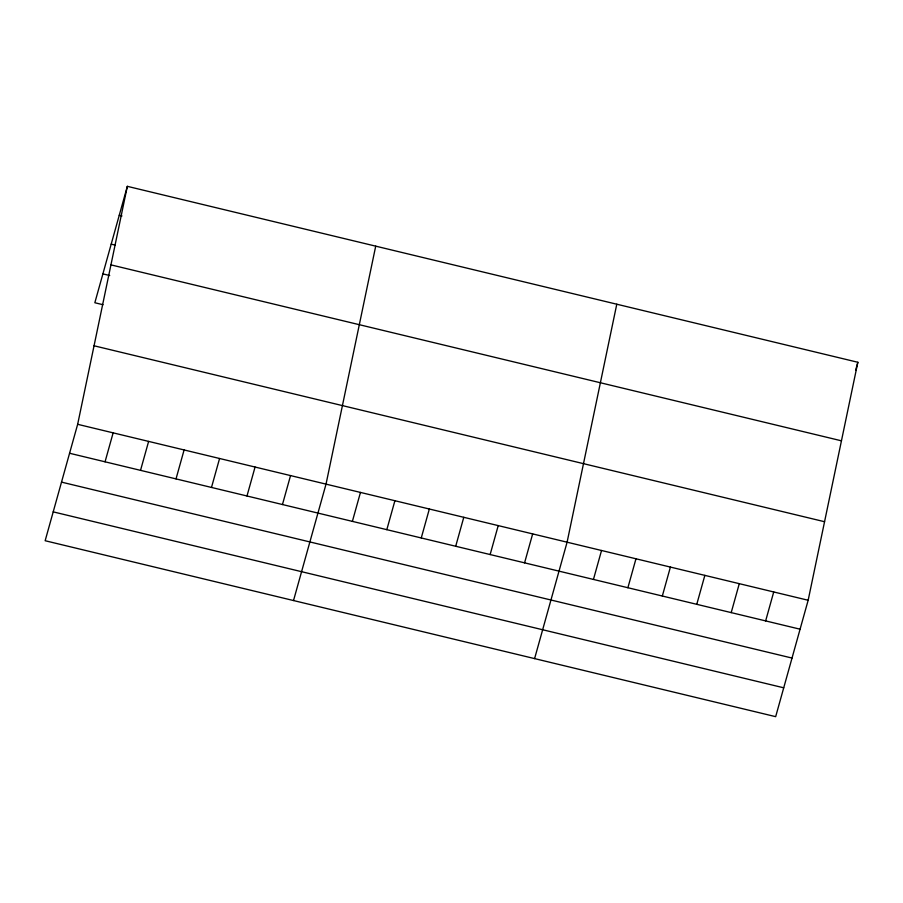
<?xml version="1.0" encoding="UTF-8"?>
<svg xmlns="http://www.w3.org/2000/svg" width="903" height="903" viewBox="0 0 903 903"><rect width="100%" height="100%" fill="white"/><g stroke="black" fill="none" stroke-linecap="round" stroke-linejoin="round"><path stroke-width="1.35" d="M77.658 424.308L127.334 186.334L857.85 362.272L808.162 600.258L775.666 716.666L45.15 540.728L77.658 424.308L808.162 600.258M375.716 246.158L326.028 484.132L293.52 600.54M616.783 304.209L567.095 542.195L534.599 658.603M127.334 186.334L94.838 302.742L103.021 304.717M105.053 461.805L113.135 432.864M140.529 470.35L148.623 441.409M176.017 478.895L184.099 449.954M211.494 487.439L219.576 458.498M246.982 495.984L255.064 467.043M282.458 504.54L290.54 475.588M352.384 521.37L360.466 492.428M386.823 529.666L394.904 500.725M421.261 537.962L429.343 509.021M455.699 546.259L463.781 517.306M490.137 554.555L498.219 525.602M524.575 562.851L532.657 533.899M593.452 579.433L601.533 550.491M627.89 587.729L635.972 558.776M662.328 596.025L670.41 567.073M696.766 604.321L704.848 575.369M731.204 612.618L739.286 583.665M765.642 620.903L773.724 591.962M855.649 370.174L857.85 362.272M119.252 215.286L121.984 215.941M111.193 244.149L115.291 245.131M110.945 264.872L841.449 440.811M102.897 273.88L109.715 275.528M94.047 345.781L824.563 521.72M69.576 453.261L800.081 629.199M61.517 482.123L792.021 658.061M53.209 511.866L783.725 687.804"/></g></svg>
